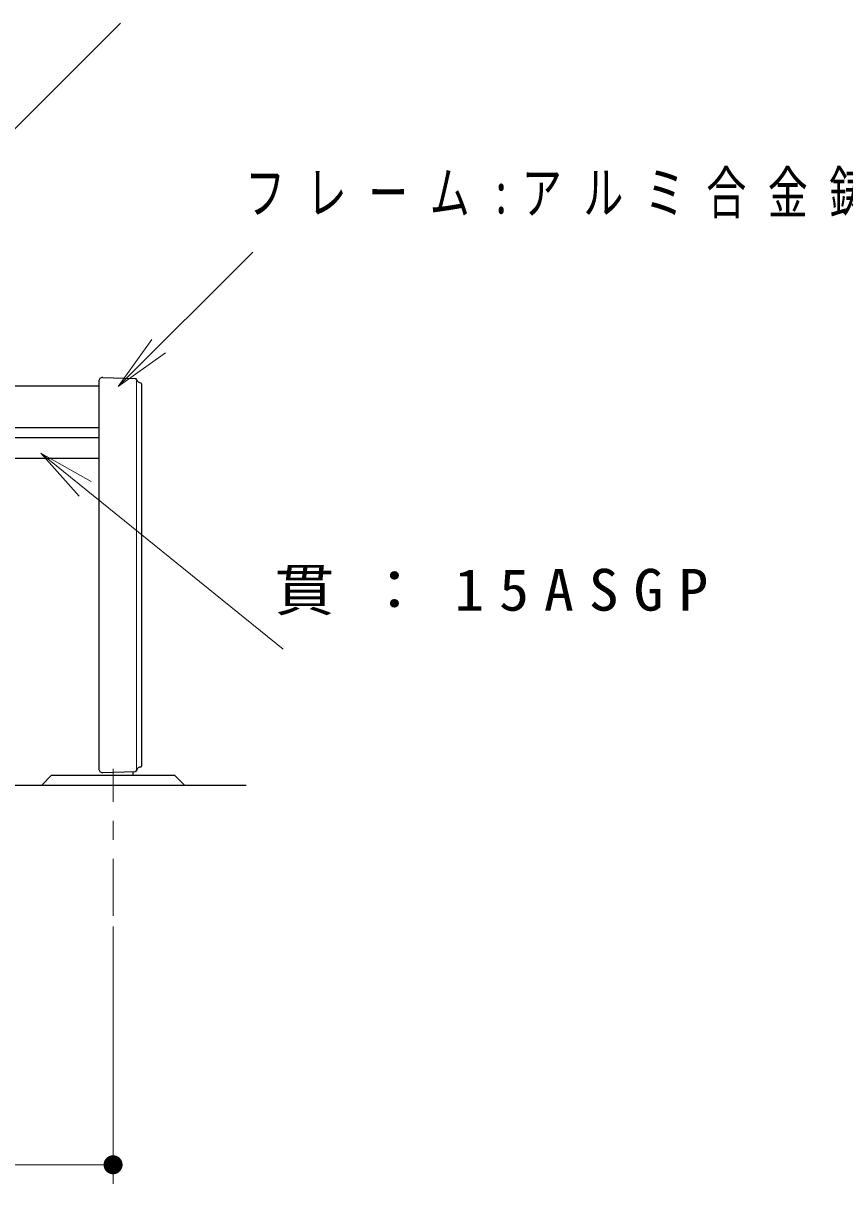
# Model space of a CAD drawing. Units: millimetres on the paper, scale 1:20. Extents: x -726 to 0, y -5 to 257.
# Drawn here: x -207.1 to -163.9, y 83.9 to 144.9 of the extents above; entities that cross this region are included whole.
import ezdxf

# ---------------------------------------------------------------- set-up
doc = ezdxf.new("R2010")
doc.units = ezdxf.units.MM
doc.linetypes.add('USER2', pattern=[6, 3, -1, 1, -1])
doc.layers.add('1_20', color=7, linetype='Continuous', lineweight=25)
doc.styles.add('ＭＳ ゴシック', font='')
doc.styles.get('ＭＳ ゴシック').set_extended_font_data('MS Gothic')

# ---------------------------------------------------------------- blocks, each defined once
blk = doc.blocks.new('open_arrow')
at = {"color": 0, "linetype": 'Continuous', "lineweight": -2}
blk.add_lwpolyline([(7.5, 1.25), (0, 0), (7.5, -1.25)], dxfattribs=at)
blk = doc.blocks.new('filled_dot')
at = {"color": 0, "linetype": 'Continuous', "lineweight": -2, "const_width": 1.25}
blk.add_lwpolyline([(-0.625, 0, 1), (0.625, 0, 1)], format="xyb", close=True, dxfattribs=at)

msp = doc.modelspace()

# ---------------------------------------------------------------- linework, layer by layer
at = {"layer": '1_20', "lineweight": 13}
for p, q in [((-221.017, 125.838), (-201.946, 144.91)), ((-202.056, 125.803), (-194.985, 132.874)), ((-201.094, 126.105), (-201.094, 105.642)), ((-206.135, 122.3), (-193.388, 111.983)), ((-202.332, 97.395), (-202.332, 83.861)), ((-202.332, 84.861), (-276.332, 84.861))]:
    msp.add_line(p, q, dxfattribs=at)
at = {"layer": '1_20'}
for p, q in [((-275.582, 125.838), (-203.082, 125.838)), ((-203.082, 126.078), (-203.082, 105.695)), ((-202.875, 126.278), (-201.178, 126.228)), ((-200.832, 125.942), (-200.832, 105.833)), ((-275.582, 123.638), (-203.082, 123.638)), ((-238.832, 123.121), (-203.082, 123.121)), ((-238.832, 122.036), (-203.082, 122.036)), ((-205.582, 105.338), (-206.082, 104.838)), ((-199.082, 105.338), (-205.582, 105.338)), ((-202.875, 105.495), (-201.178, 105.546)), ((-201.294, 105.542), (-201.294, 105.338)), ((-199.082, 105.338), (-198.582, 104.838)), ((-272.582, 104.838), (-195.327, 104.838))]:
    msp.add_line(p, q, dxfattribs=at)
at = {"layer": '1_20', "linetype": 'USER2', "lineweight": 13}
msp.add_line((-202.332, 97.961), (-202.332, 105.695), dxfattribs=at)
at = {"layer": '1_20'}
for centre, radius, start, end in [((-202.882, 126.078), 0.2, 88, 180), ((-201.182, 126.128), 0.1, 15.6243, 88), ((-200.869, 126.215), 0.225, 195.62433, 267.29239), ((-200.882, 125.94), 0.05, 360, 87.29239), ((-202.882, 105.695), 0.2, 179.99999, 271.99999), ((-201.182, 105.646), 0.1, 272, 344.3757), ((-200.869, 105.558), 0.225, 92.70761, 164.3757), ((-200.882, 105.833), 0.05, 272.70761, 0)]:
    msp.add_arc(centre, radius, start, end, dxfattribs=at)

# ---------------------------------------------------------------- block references
at = {"layer": '1_20', "lineweight": 13, "xscale": 0.4, "yscale": 0.4}
for name, p, rotation in [('open_arrow', (-202.056, 125.803), 45), ('open_arrow', (-206.135, 122.3), 321), ('filled_dot', (-202.332, 84.861), 180)]:
    msp.add_blockref(name, p, dxfattribs=dict(at, rotation=rotation))

# ---------------------------------------------------------------- texts
at = {"layer": '1_20', "char_height": 2.199, "attachment_point": 4, "style": 'ＭＳ ゴシック'}
for s, insert in [('\\T1.54;\\W0.7;フレーム:アルミ合金鋳物', (-195.382, 135.874)), ('\\T1.5;\\W1.05;貫：15ASGP', (-193.837, 114.983))]:
    msp.add_mtext(s, dxfattribs=dict(at, insert=insert))

doc.saveas('drawing.dxf')
